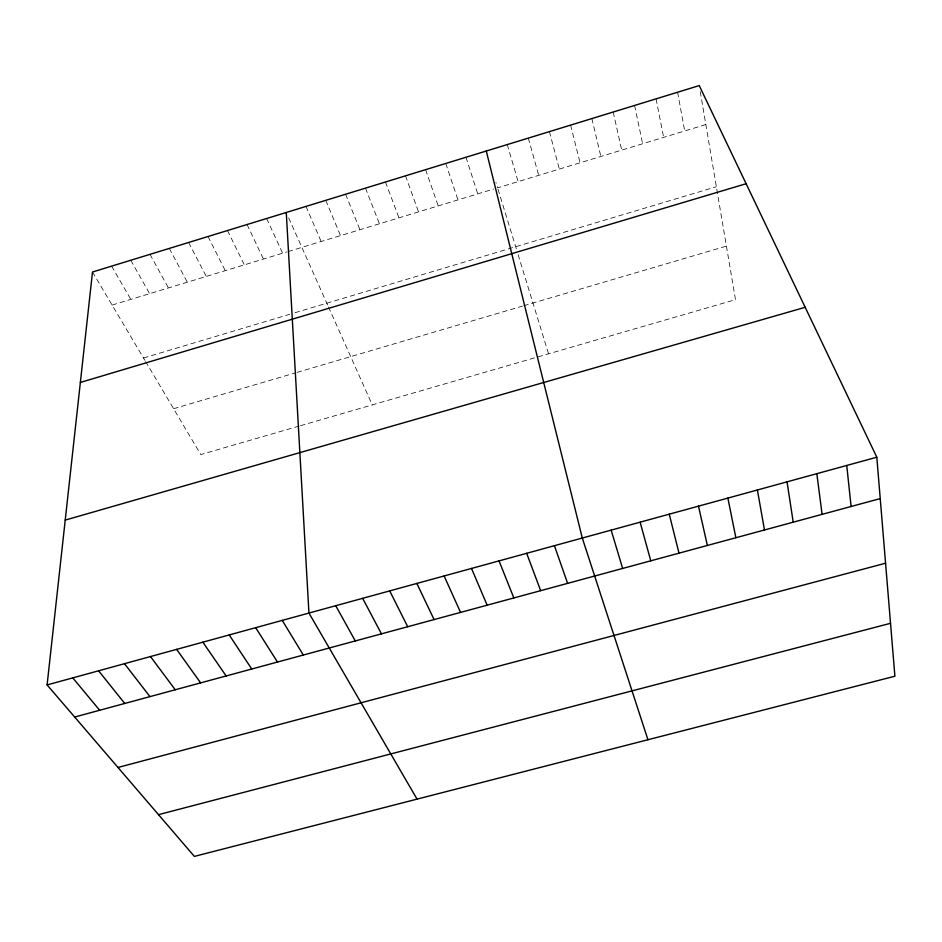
<?xml version="1.0" encoding="UTF-8"?>
<svg xmlns="http://www.w3.org/2000/svg" width="942" height="942" viewBox="0 0 942 942"><rect width="100%" height="100%" fill="white"/><g stroke="black" fill="none" stroke-linecap="round" stroke-linejoin="round"><path stroke-width="0.71" stroke-dasharray="4.71 3.53" d="M112.11 305.067L286.745 251.973M288.122 251.549L493.632 189.059M705.829 124.544L497.6 187.858L495.928 182.395M143.514 358.007L289.712 314.298M295.011 312.709L716.356 186.74M173.587 408.71L295.658 372.808M297.024 372.408L522.41 306.126M523.728 305.738L726.412 246.121M299.144 426.078L200.799 454.574L145.621 361.563M300.463 425.702L735.49 299.662L700.212 91.362M92.504 272.014L144.915 360.374M111.603 266.139L130.832 299.379M130.773 260.251L149.601 293.668M149.99 254.34L168.43 287.946M169.277 248.417L187.317 282.2M188.624 242.483L206.263 276.442M208.029 236.513L225.268 270.66M227.493 230.531L244.319 264.867M247.028 224.537L263.442 259.05M266.621 218.509L282.624 253.221M288.664 217.838L327.934 305.703M328.487 306.951L372.255 404.895M305.985 206.416L321.163 241.505M325.767 200.34L340.521 235.618M345.608 194.24L359.938 229.718M365.508 188.129L379.426 223.784M385.478 181.994L398.961 217.849M405.507 175.836L418.566 211.891M425.607 169.666L438.23 205.909M445.766 163.472L457.965 199.904M465.996 157.255L477.747 193.899M498.024 189.236L516.487 249.371M518.1 254.634L548.562 353.815M507.267 144.573L518.112 181.618M528.309 138.109L538.706 175.365M549.422 131.621L559.348 169.077M570.605 125.109L580.072 162.778M591.87 118.574L600.855 156.454M613.195 112.027L621.72 150.119M634.59 105.445L642.644 143.761M656.068 98.851L663.627 137.367M677.616 92.234L684.693 130.973"/><path stroke-width="1.41" d="M47.1 684.928L92.504 272.014L699.235 85.592L876.814 457.211L894.9 676.215L194.37 856.408L47.1 684.928L876.814 457.211M80.364 382.452L746.123 183.725M65.222 520.102L805.186 307.304M74.677 717.039L880.24 498.589M117.986 767.471L885.574 563.21M158.503 814.653L890.531 623.31M72.781 677.875L99.664 710.268M98.58 670.798L124.756 703.462M124.485 663.686L149.955 696.633M150.496 656.55L175.247 689.768M176.625 649.379L200.646 682.879M202.86 642.173L226.151 675.967M229.212 634.943L251.761 669.02M255.671 627.678L277.478 662.049M282.247 620.389L303.312 655.043M417.047 799.134L308.941 613.065L286.274 212.48M335.741 605.706L355.287 640.949M362.658 598.323L381.439 633.86M389.705 590.893L407.698 626.736M416.859 583.439L434.074 619.577M444.129 575.962L460.556 612.394M471.518 568.438L487.144 605.188M499.036 560.89L513.849 597.946M526.672 553.307L540.673 590.669M554.426 545.689L567.614 583.369M647.943 739.741L582.297 538.035L486.284 151.014M611.146 530.122L622.65 568.438M640.124 522.174L650.769 560.808M669.244 514.179L679.005 553.154M698.493 506.148L707.371 545.465M727.872 498.082L735.867 537.741M757.392 489.993L764.48 529.981M787.041 481.845L793.223 522.186M816.832 473.673L822.095 514.356M846.752 465.466L851.097 506.49"/></g></svg>
